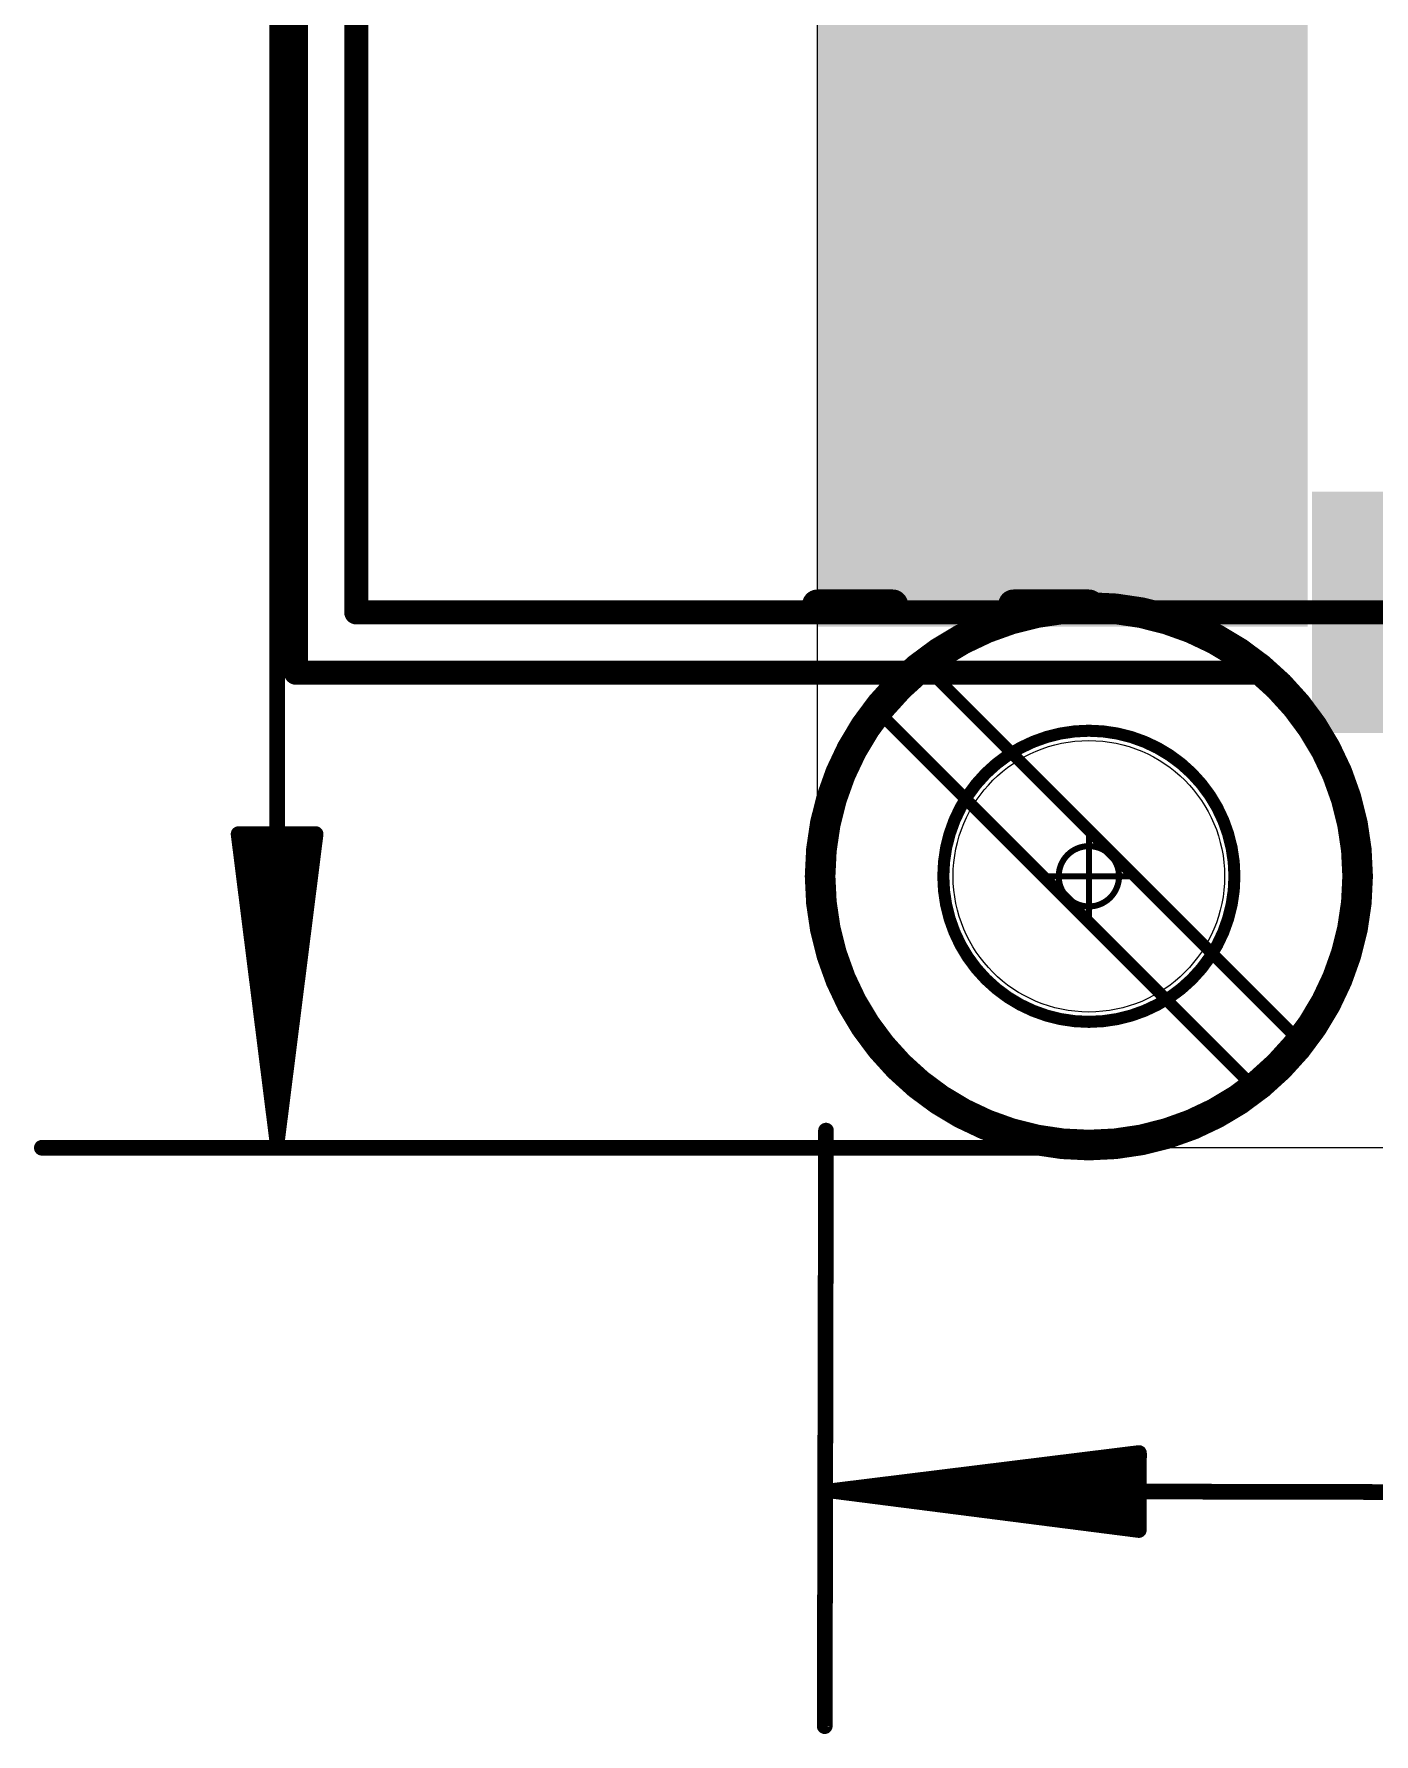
# Model space of a CAD drawing. Extents: x -6.8 to 69.2, y -5 to 26.2.
# Drawn here: x -6.49 to 4.61, y -4.86 to 9.23 of the extents above; entities that cross this region are included whole.
import ezdxf

# ---------------------------------------------------------------- set-up
doc = ezdxf.new("R2010")
doc.units = 0
for name, color, linetype in [('1', 22, 'CONTINUOUS'), ('20', 7, 'CONTINUOUS'), ('21', 253, 'CONTINUOUS'), ('23', 7, 'CONTINUOUS'), ('39', 22, 'CONTINUOUS'), ('41', 22, 'CONTINUOUS'), ('42', 175, 'CONTINUOUS'), ('47', 253, 'CONTINUOUS'), ('48', 253, 'CONTINUOUS'), ('51', 253, 'CONTINUOUS')]:
    doc.layers.add(name, color=color, linetype=linetype)

# ---------------------------------------------------------------- blocks, each defined once
blk = doc.blocks.new('RECT')
blk.add_solid([(-0.5, -0.5), (0.5, -0.5), (-0.5, 0.5), (0.5, 0.5)])

msp = doc.modelspace()

# ---------------------------------------------------------------- linework, layer by layer
at = {"layer": '20', "const_width": 0.01}
for points in [[(0, 2.25), (0, 22.75)], [(65.5, 0), (2.25, 0)]]:
    msp.add_lwpolyline(points, dxfattribs=at)
at = {"layer": '20'}
for points, const_width in [([(2.25, 1.0435, 1), (2.25, 3.4565, 1), (2.25, 1.0435)], 0.1), ([(0, 2.25, 0.4142), (2.25, 0)], 0.01), ([(0.0025, 2.25, 1), (-0.0025, 2.25)], 0.005), ([(-0.0025, 2.25, 1), (0.0025, 2.25)], 0.005), ([(2.25, 0.0025, 1), (2.25, -0.0025)], 0.005), ([(2.25, -0.0025, 1), (2.25, 0.0025)], 0.005)]:
    msp.add_lwpolyline(points, format="xyb", dxfattribs=dict(at, const_width=const_width))
msp.add_circle((2.25, 2.25), 1.125, dxfattribs=at)
at = {"layer": '21', "const_width": 0.2}
for points in [[(-4.3219, 3.9374), (-4.3219, 20.9374)], [(-4.3219, 3.9374), (3.6781, 3.9374)]]:
    msp.add_lwpolyline(points, dxfattribs=at)
at = {"layer": '21', "const_width": 0.1}
for points in [[(-4.3219, 3.9874, 1), (-4.3219, 3.8874)], [(-4.3719, 3.9374, 1), (-4.2719, 3.9374)], [(3.6781, 3.8874, 1), (3.6781, 3.9874)]]:
    msp.add_lwpolyline(points, format="xyb", dxfattribs=at)
at = {"layer": '23'}
msp.add_point((2.25, 2.25), dxfattribs=at)
at = {"layer": '39', "const_width": 0.05}
for points in [[(2.25, 1.9), (2.25, 2.6)], [(2.6, 2.25), (1.9, 2.25)]]:
    msp.add_lwpolyline(points, dxfattribs=at)
at = {"layer": '39'}
for points, const_width in [([(2.2625, 2.6, 1), (2.2375, 2.6)], 0.025), ([(2.25, 2, 1), (2.25, 2.5, 1), (2.25, 2)], 0.05), ([(1.9, 2.2625, 1), (1.9, 2.2375)], 0.025), ([(2.6, 2.2375, 1), (2.6, 2.2625)], 0.025), ([(2.2375, 1.9, 1), (2.2625, 1.9)], 0.025)]:
    msp.add_lwpolyline(points, format="xyb", dxfattribs=dict(at, const_width=const_width))
at = {"layer": '41', "const_width": 0.254}
for points in [[(0, 4.5), (0.625, 4.5)], [(1.625, 4.5), (2.25, 4.5)]]:
    msp.add_lwpolyline(points, dxfattribs=at)
at = {"layer": '41'}
for points, const_width in [([(0, 4.5635, 1), (0, 4.4365)], 0.127), ([(2.25, 0.0223, 1), (2.25, 4.4777, 1), (2.25, 0.0223)], 0.254), ([(0.625, 4.4365, 1), (0.625, 4.5635)], 0.127), ([(1.625, 4.5635, 1), (1.625, 4.4365)], 0.127), ([(2.25, 4.4365, 1), (2.25, 4.5635)], 0.127)]:
    msp.add_lwpolyline(points, format="xyb", dxfattribs=dict(at, const_width=const_width))
at = {"layer": '42', "const_width": 0.254}
for points in [[(0.625, 4.5), (0, 4.5)], [(2.25, 4.5), (1.625, 4.5)]]:
    msp.add_lwpolyline(points, dxfattribs=at)
at = {"layer": '42'}
for points, const_width in [([(0, 4.5635, 1), (0, 4.4365)], 0.127), ([(2.25, 0.0223, 1), (2.25, 4.4777, 1), (2.25, 0.0223)], 0.254), ([(0.625, 4.4365, 1), (0.625, 4.5635)], 0.127), ([(1.625, 4.5635, 1), (1.625, 4.4365)], 0.127), ([(2.25, 4.4365, 1), (2.25, 4.5635)], 0.127)]:
    msp.add_lwpolyline(points, format="xyb", dxfattribs=dict(at, const_width=const_width))
at = {"layer": '47', "const_width": 0.13}
for points in [[(0.071, 0.1421), (0.0607, -4.7937)], [(0.1298, -2.8438), (2.6655, -2.5299)], [(0.1298, -2.8438), (2.6653, -2.5891)], [(2.6655, -2.5299), (2.6641, -3.1683)], [(0.1298, -2.8438), (2.6651, -2.7191)], [(68.5032, -2.9857), (0.1298, -2.8438)], [(2.6641, -3.1683), (0.1298, -2.8438)], [(2.6645, -2.9791), (0.1298, -2.8438)], [(2.6642, -3.1091), (0.1298, -2.8438)]]:
    msp.add_lwpolyline(points, dxfattribs=at)
at = {"layer": '47', "const_width": 0.065}
for points in [[(0.1035, 0.1421, 1), (0.0385, 0.1422)], [(2.6979, -2.5299, 1), (2.633, -2.5298)], [(2.6694, -2.5621, 1), (2.6615, -2.4976)], [(2.6686, -2.6214, 1), (2.6621, -2.5568)], [(2.6667, -2.7516, 1), (2.6635, -2.6866)], [(0.1265, -2.8115, 1), (0.133, -2.8762)], [(0.1299, -2.8113, 1), (0.1297, -2.8763)], [(0.1339, -2.8116, 1), (0.1257, -2.8761)], [(0.1332, -2.8115, 1), (0.1264, -2.8762)], [(0.1282, -2.8114, 1), (0.1314, -2.8763)], [(0.1315, -2.8114, 1), (0.1281, -2.8763)], [(0.1258, -2.8116, 1), (0.1338, -2.8761)], [(2.6628, -3.0115, 1), (2.6663, -2.9466)], [(2.6609, -3.1414, 1), (2.6676, -3.0768)], [(2.6316, -3.1683, 1), (2.6966, -3.1684)], [(2.66, -3.2006, 1), (2.6683, -3.1361)], [(0.0282, -4.7936, 1), (0.0932, -4.7938)]]:
    msp.add_lwpolyline(points, format="xyb", dxfattribs=at)
at = {"layer": '48'}
for points, const_width in [([(-4.4783, 24.935), (-4.4783, 0.065)], 0.13), ([(-3.8219, 4.4374), (-3.8219, 20.4374)], 0.2), ([(20.1781, 4.4374), (-3.8219, 4.4374)], 0.2), ([(-4.4783, 0.065), (-4.7976, 2.6)], 0.13), ([(-4.7976, 2.6), (-4.1591, 2.6)], 0.13), ([(-4.4783, 0.065), (-4.7383, 2.6)], 0.13), ([(-4.4783, 0.065), (-4.6083, 2.6)], 0.13), ([(-4.1591, 2.6), (-4.4783, 0.065)], 0.13), ([(-4.3483, 2.6), (-4.4783, 0.065)], 0.13), ([(-4.2183, 2.6), (-4.4783, 0.065)], 0.13), ([(2.25, 0), (-6.4283, 0)], 0.13)]:
    msp.add_lwpolyline(points, dxfattribs=dict(at, const_width=const_width))
for points, const_width in [([(-3.8219, 4.4874, 1), (-3.8219, 4.3874)], 0.1), ([(-3.8719, 4.4374, 1), (-3.7719, 4.4374)], 0.1), ([(-4.7653, 2.6041, 1), (-4.8298, 2.5959)], 0.065), ([(-4.7976, 2.6325, 1), (-4.7976, 2.5675)], 0.065), ([(-4.706, 2.6033, 1), (-4.7707, 2.5967)], 0.065), ([(-4.5759, 2.6017, 1), (-4.6408, 2.5983)], 0.065), ([(-4.3159, 2.5983, 1), (-4.3808, 2.6017)], 0.065), ([(-4.186, 2.5967, 1), (-4.2507, 2.6033)], 0.065), ([(-4.1269, 2.5959, 1), (-4.1914, 2.6041)], 0.065), ([(-4.1591, 2.5675, 1), (-4.1591, 2.6325)], 0.065), ([(-6.4283, 0.0325, 1), (-6.4283, -0.0325)], 0.065), ([(-4.5106, 0.0691, 1), (-4.4461, 0.0609)], 0.065), ([(-4.5107, 0.0683, 1), (-4.446, 0.0617)], 0.065), ([(-4.5108, 0.0633, 1), (-4.4459, 0.0667)], 0.065), ([(-4.5108, 0.0667, 1), (-4.4459, 0.0633)], 0.065), ([(-4.5108, 0.065, 1), (-4.4458, 0.065)], 0.065), ([(-4.5107, 0.0617, 1), (-4.446, 0.0683)], 0.065), ([(-4.5106, 0.0609, 1), (-4.4461, 0.0691)], 0.065), ([(2.25, -0.0325, 1), (2.25, 0.0325)], 0.065)]:
    msp.add_lwpolyline(points, format="xyb", dxfattribs=dict(at, const_width=const_width))
at = {"layer": '51'}
for points, const_width in [([(2.25, 0, 1), (2.25, 4.5, 1), (2.25, 0)], 0.1), ([(0.8707, 4.0457, 1), (0.8353, 4.0103)], 0.05), ([(0.8707, 4.0457, 1), (0.8353, 4.0103)], 0.05), ([(0.4897, 3.6647, 1), (0.4543, 3.6293)], 0.05), ([(0.4897, 3.6647, 1), (0.4543, 3.6293)], 0.05), ([(4.0103, 0.8353, 1), (4.0457, 0.8707)], 0.05), ([(4.0103, 0.8353, 1), (4.0457, 0.8707)], 0.05), ([(3.6293, 0.4543, 1), (3.6647, 0.4897)], 0.05), ([(3.6293, 0.4543, 1), (3.6647, 0.4897)], 0.05)]:
    msp.add_lwpolyline(points, format="xyb", dxfattribs=dict(at, const_width=const_width))
at = {"layer": '51', "const_width": 0.1}
for points in [[(4.028, 0.853), (0.853, 4.028)], [(4.028, 0.853), (0.853, 4.028)], [(3.647, 0.472), (0.472, 3.647)], [(3.647, 0.472), (0.472, 3.647)]]:
    msp.add_lwpolyline(points, dxfattribs=at)

# ---------------------------------------------------------------- block references
at = {"layer": '1', "xscale": 2, "yscale": 1.2, "rotation": 90}
msp.add_blockref('RECT', (4.6981, 4.4374), dxfattribs=at)
at = {"layer": '41', "xscale": 4.064, "yscale": 16.002}
msp.add_blockref('RECT', (2.032, 12.319), dxfattribs=at)
at = {"layer": '42', "xscale": 4.064, "yscale": 16.002}
msp.add_blockref('RECT', (2.032, 12.319), dxfattribs=at)

doc.saveas('drawing.dxf')
